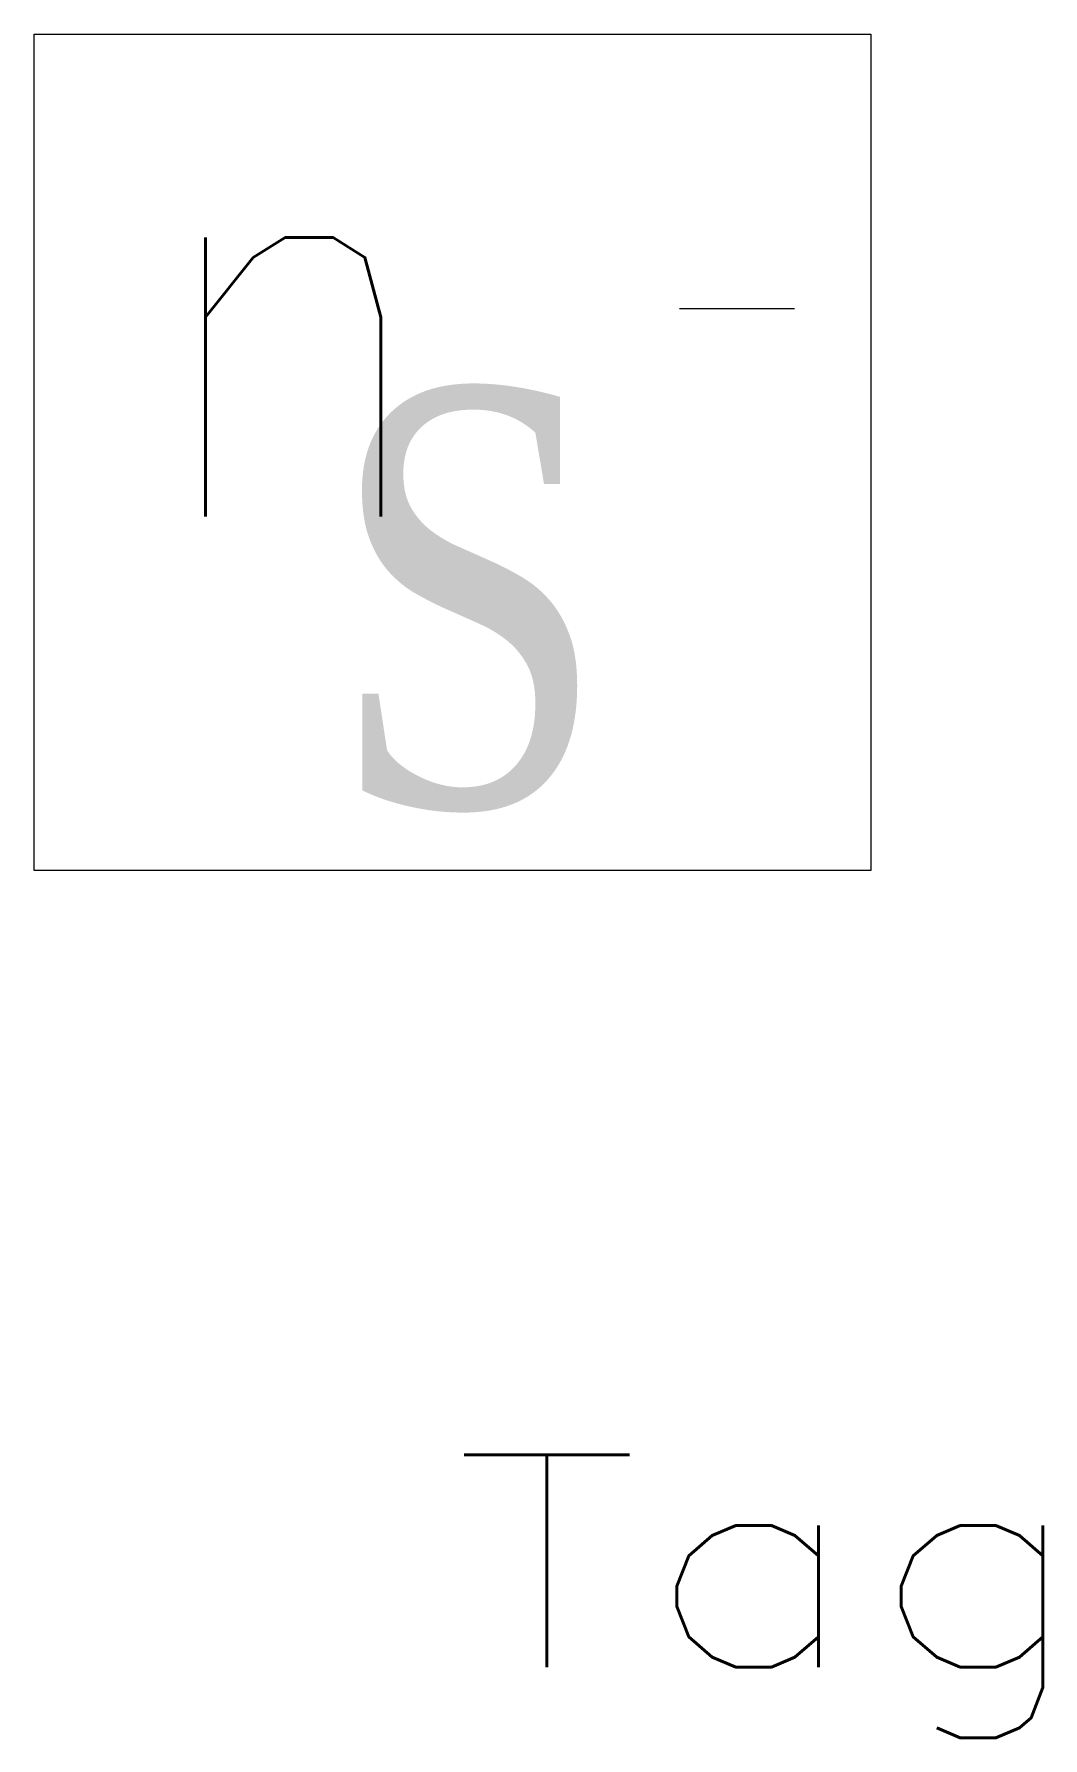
# Model space of a CAD drawing. Header units: inches. Extents: x -2.5 to 3.5, y -7.7 to 2.5.
import ezdxf
from ezdxf.enums import TextEntityAlignment as Align

# ---------------------------------------------------------------- set-up
doc = ezdxf.new("R2010")
doc.units = ezdxf.units.IN
doc.header["$MEASUREMENT"] = 0
doc.layers.get('0').update_dxf_attribs({"lineweight": 0})
doc.styles.add('_TCW_TXTSTY_1', font='TIMES.TTF', dxfattribs={"width": 0.8})
doc.styles.add('ROMANS', font='ROMANS.SHX', dxfattribs={"width": 0.8})
doc.styles.add('STANDARD1', font='TXT.SHX')

msp = doc.modelspace()

# ---------------------------------------------------------------- linework, layer by layer
for p, q in [((-2.5, 2.5), (2.5, 2.5)), ((-2.5, -2.5), (-2.5, 2.5)), ((2.5, 2.5), (2.5, -2.5)), ((1.356, 0.86), (2.043, 0.86)), ((2.5, -2.5), (-2.5, -2.5))]:
    msp.add_line(p, q)

# ---------------------------------------------------------------- texts
at = {"linetype": 'Continuous'}
for s, style, width, p, p2 in [('n', 'ROMANS', 0.801316, (-1.858, -0.383), (-0.046, -0.383)), ('S', '_TCW_TXTSTY_1', 0.814375, (-0.742, -2.116), (0.932, -2.116))]:
    msp.add_text(s, height=2.5, dxfattribs=dict(at, style=style, width=width)).set_placement(p, p2, align=Align.FIT)
at = {"color": 7, "linetype": 'Continuous', "style": 'STANDARD1', "width": 1.166667}
msp.add_text('Tag', height=1.27, dxfattribs=at).set_placement((0, -7.261), (3.811, -7.261), align=Align.FIT)

doc.saveas('drawing.dxf')
